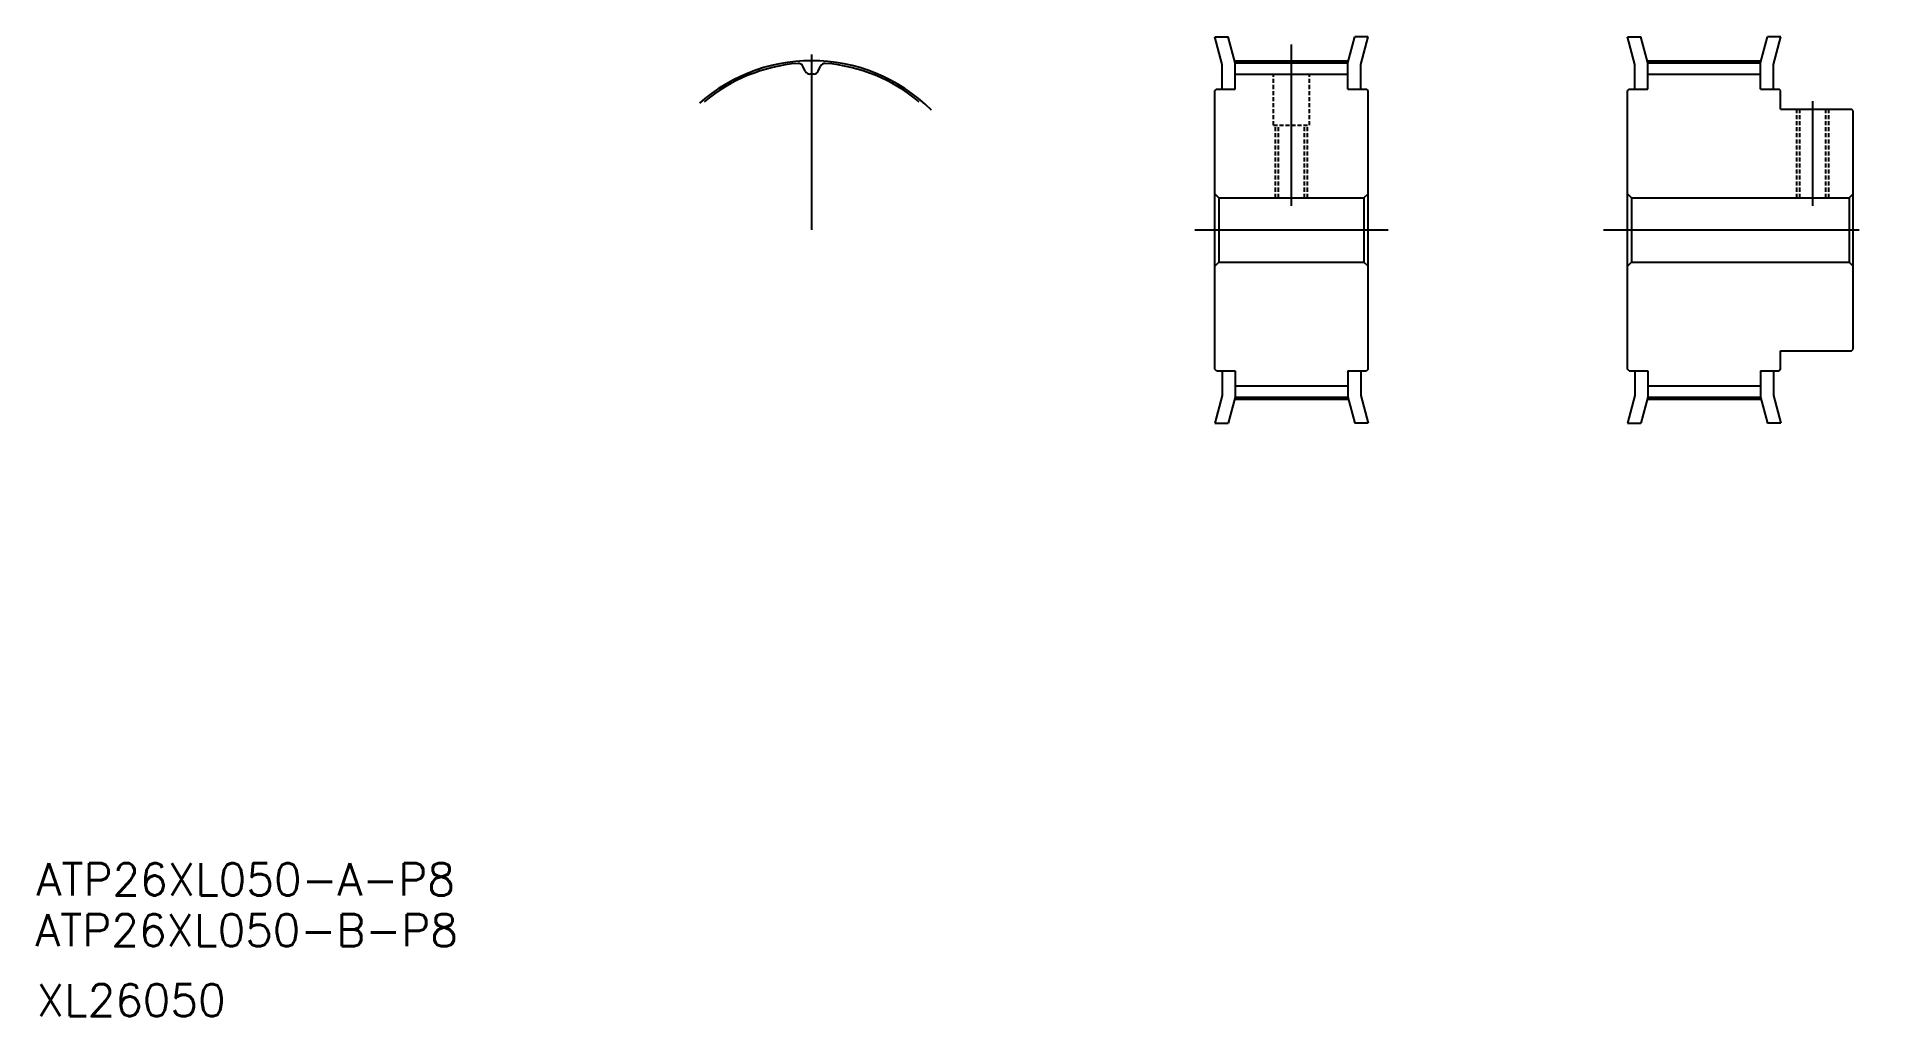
# Model space of a CAD drawing. Extents: x -21 to 207, y 10 to 132.
import ezdxf

# ---------------------------------------------------------------- set-up
doc = ezdxf.new("R2010")
doc.units = 0
doc.linetypes.add('CENTER', pattern=[50.8, 31.75, -6.35, 6.35, -6.35])
doc.linetypes.add('DASHED', pattern=[0.75, 0.5, -0.25])
doc.layers.get('0').update_dxf_attribs({"linetype": 'CONTINUOUS'})
doc.layers.add('CENTER', color=1, linetype='CENTER')
doc.styles.get("Standard").update_dxf_attribs({"font": 'txt', "bigfont": 'BIGFONT'})

msp = doc.modelspace()

# ---------------------------------------------------------------- linework, layer by layer
at = {"color": 7, "linetype": 'CONTINUOUS'}
for p, q in [((126.02, 128.22), (125.1, 131.67)), ((125.1, 131.67), (126.75, 131.67)), ((127.62, 128.43), (126.75, 131.67)), ((141.62, 128.43), (142.49, 131.67)), ((144.14, 131.67), (142.49, 131.67)), ((143.22, 128.22), (144.14, 131.67)), ((176.32, 131.67), (177.98, 131.67)), ((177.25, 128.22), (176.32, 131.67)), ((178.85, 128.43), (177.98, 131.67)), ((192.85, 128.43), (193.71, 131.67)), ((195.37, 131.67), (193.71, 131.67)), ((194.45, 128.22), (195.37, 131.67)), ((74.26, 127.38), (73.97, 128.01)), ((75.87, 127.38), (76.16, 128.01)), ((126.02, 125.17), (126.02, 128.22)), ((127.62, 125.17), (127.62, 128.43)), ((127.62, 128.43), (141.62, 128.43)), ((141.62, 125.17), (141.62, 128.43)), ((143.22, 125.17), (143.22, 128.22)), ((177.25, 125.17), (177.25, 128.22)), ((178.85, 125.17), (178.85, 128.43)), ((178.85, 128.43), (192.85, 128.43)), ((192.85, 125.17), (192.85, 128.43)), ((194.45, 125.17), (194.45, 128.22)), ((127.62, 127.03), (141.62, 127.03)), ((178.85, 127.03), (192.85, 127.03)), ((125.32, 125.17), (125.12, 124.97)), ((125.12, 90.37), (125.12, 124.97)), ((125.32, 125.17), (127.62, 125.17)), ((141.62, 125.17), (143.92, 125.17)), ((144.12, 124.97), (143.92, 125.17)), ((144.12, 90.37), (144.12, 124.97)), ((176.55, 125.17), (176.35, 124.97)), ((176.35, 90.37), (176.35, 124.97)), ((176.55, 125.17), (178.85, 125.17)), ((192.85, 125.17), (195.15, 125.17)), ((195.35, 124.97), (195.15, 125.17)), ((195.35, 122.67), (195.35, 124.97)), ((195.35, 122.67), (204.15, 122.67)), ((204.35, 122.47), (204.15, 122.67)), ((204.35, 92.87), (204.35, 122.47)), ((125.62, 111.67), (125.12, 112.17)), ((143.62, 111.67), (144.12, 112.17)), ((176.85, 111.67), (176.35, 112.17)), ((203.85, 111.67), (204.35, 112.17)), ((125.62, 111.67), (143.62, 111.67)), ((125.62, 111.67), (125.62, 103.67)), ((143.62, 111.67), (143.62, 103.67)), ((176.85, 111.67), (203.85, 111.67)), ((176.85, 111.67), (176.85, 103.67)), ((203.85, 111.67), (203.85, 103.67)), ((125.12, 103.17), (125.62, 103.67)), ((125.62, 103.67), (143.62, 103.67)), ((144.12, 103.17), (143.62, 103.67)), ((176.35, 103.17), (176.85, 103.67)), ((176.85, 103.67), (203.85, 103.67)), ((204.35, 103.17), (203.85, 103.67)), ((195.35, 90.37), (195.35, 92.67)), ((195.35, 92.67), (204.15, 92.67)), ((204.15, 92.67), (204.35, 92.87)), ((125.32, 90.17), (125.12, 90.37)), ((125.32, 90.17), (127.62, 90.17)), ((126.02, 90.17), (126.02, 87.11)), ((127.62, 90.17), (127.62, 86.9)), ((141.62, 90.17), (143.92, 90.17)), ((141.62, 90.17), (141.62, 86.9)), ((143.22, 90.17), (143.22, 87.11)), ((144.12, 90.37), (143.92, 90.17)), ((176.55, 90.17), (176.35, 90.37)), ((176.55, 90.17), (178.85, 90.17)), ((177.25, 90.17), (177.25, 87.11)), ((178.85, 90.17), (178.85, 86.9)), ((192.85, 90.17), (195.15, 90.17)), ((192.85, 90.17), (192.85, 86.9)), ((194.45, 90.17), (194.45, 87.11)), ((195.35, 90.37), (195.15, 90.17)), ((126.02, 87.11), (125.1, 83.67)), ((127.62, 86.9), (126.75, 83.67)), ((127.62, 88.3), (141.62, 88.3)), ((127.62, 86.9), (141.62, 86.9)), ((141.62, 86.9), (142.49, 83.67)), ((143.22, 87.11), (144.14, 83.67)), ((177.25, 87.11), (176.32, 83.67)), ((178.85, 86.9), (177.98, 83.67)), ((178.85, 88.3), (192.85, 88.3)), ((178.85, 86.9), (192.85, 86.9)), ((192.85, 86.9), (193.71, 83.67)), ((194.45, 87.11), (195.37, 83.67)), ((125.1, 83.67), (126.75, 83.67)), ((144.14, 83.67), (142.49, 83.67)), ((176.32, 83.67), (177.98, 83.67)), ((195.37, 83.67), (193.71, 83.67))]:
    msp.add_line(p, q, dxfattribs=at)
at = {"color": 3, "linetype": 'DASHED'}
for p, q in [((132.37, 120.67), (132.37, 127.03)), ((136.87, 120.67), (136.87, 127.03)), ((197.35, 111.67), (197.35, 122.67)), ((197.75, 111.67), (197.75, 122.67)), ((200.95, 111.67), (200.95, 122.67)), ((201.35, 111.67), (201.35, 122.67)), ((132.37, 120.67), (136.87, 120.67)), ((132.62, 111.67), (132.62, 120.67)), ((133.02, 111.67), (133.02, 120.67)), ((136.22, 111.67), (136.22, 120.67)), ((136.62, 111.67), (136.62, 120.67))]:
    msp.add_line(p, q, dxfattribs=at)
at = {"color": 7, "linetype": 'CONTINUOUS'}
for centre, radius, start, end in [((75.06, 107.67), 20.76, 94.6951, 130), ((73.41, 127.75), 0.61, 25, 94.6951), ((76.71, 127.75), 0.61, 85.3049, 155), ((75.06, 107.67), 20.76, 50, 85.3049), ((74.81, 127.64), 0.61, 205, 270.7186), ((75.06, 107.67), 19.36, 89.2814, 90.7186), ((75.31, 127.64), 0.61, 269.2814, 335)]:
    msp.add_arc(centre, radius, start, end, dxfattribs=at)
at = {"layer": 'CENTER', "color": 1, "linetype": 'CENTER'}
for p, q in [((134.62, 110.67), (134.62, 130.69)), ((75.06, 107.67), (75.06, 129.46)), ((127.62, 128.69), (141.62, 128.69)), ((178.85, 128.69), (192.85, 128.69)), ((199.35, 110.67), (199.35, 123.67)), ((122.62, 107.67), (146.62, 107.67)), ((173.35, 107.67), (206.85, 107.67)), ((127.62, 86.65), (141.62, 86.65)), ((178.85, 86.65), (192.85, 86.65))]:
    msp.add_line(p, q, dxfattribs=at)
msp.add_arc((75.06, 107.67), 21.02, 45, 135, dxfattribs=at)

# ---------------------------------------------------------------- texts
at = {"color": 7, "linetype": 'CONTINUOUS'}
for s, p in [('ATP26XL050-A-P8', (-21.18, 25)), ('ATP26XL050-B-P8', (-21.33, 18.7)), ('XL26050', (-21.18, 10))]:
    msp.add_text(s, height=4, dxfattribs=at).set_placement(p)

doc.saveas('drawing.dxf')
